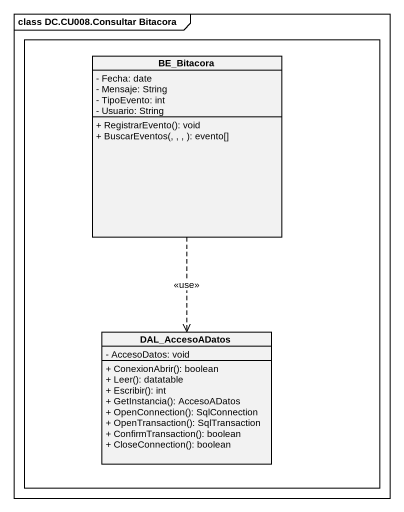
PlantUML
@startuml
mainframe class DC.CU008.Consultar Bitacora
hide circle
hide empty members
skinparam classAttributeIconSize 0
rectangle " " as rectangle1 {
  class BE_Bitacora {
    - Fecha: date
    - Mensaje: String
    - TipoEvento: int
    - Usuario: String
    + RegistrarEvento(): void
    + BuscarEventos(, , , ): evento[]
  }
  class DAL_AccesoADatos {
    - AccesoDatos: void
    + ConexionAbrir(): boolean
    + Leer(): datatable
    + Escribir(): int
    + GetInstancia(): AccesoADatos
    + OpenConnection(): SqlConnection
    + OpenTransaction(): SqlTransaction
    + ConfirmTransaction(): boolean
    + CloseConnection(): boolean
  }
}
BE_Bitacora ..> DAL_AccesoADatos : <<use>>
@enduml
